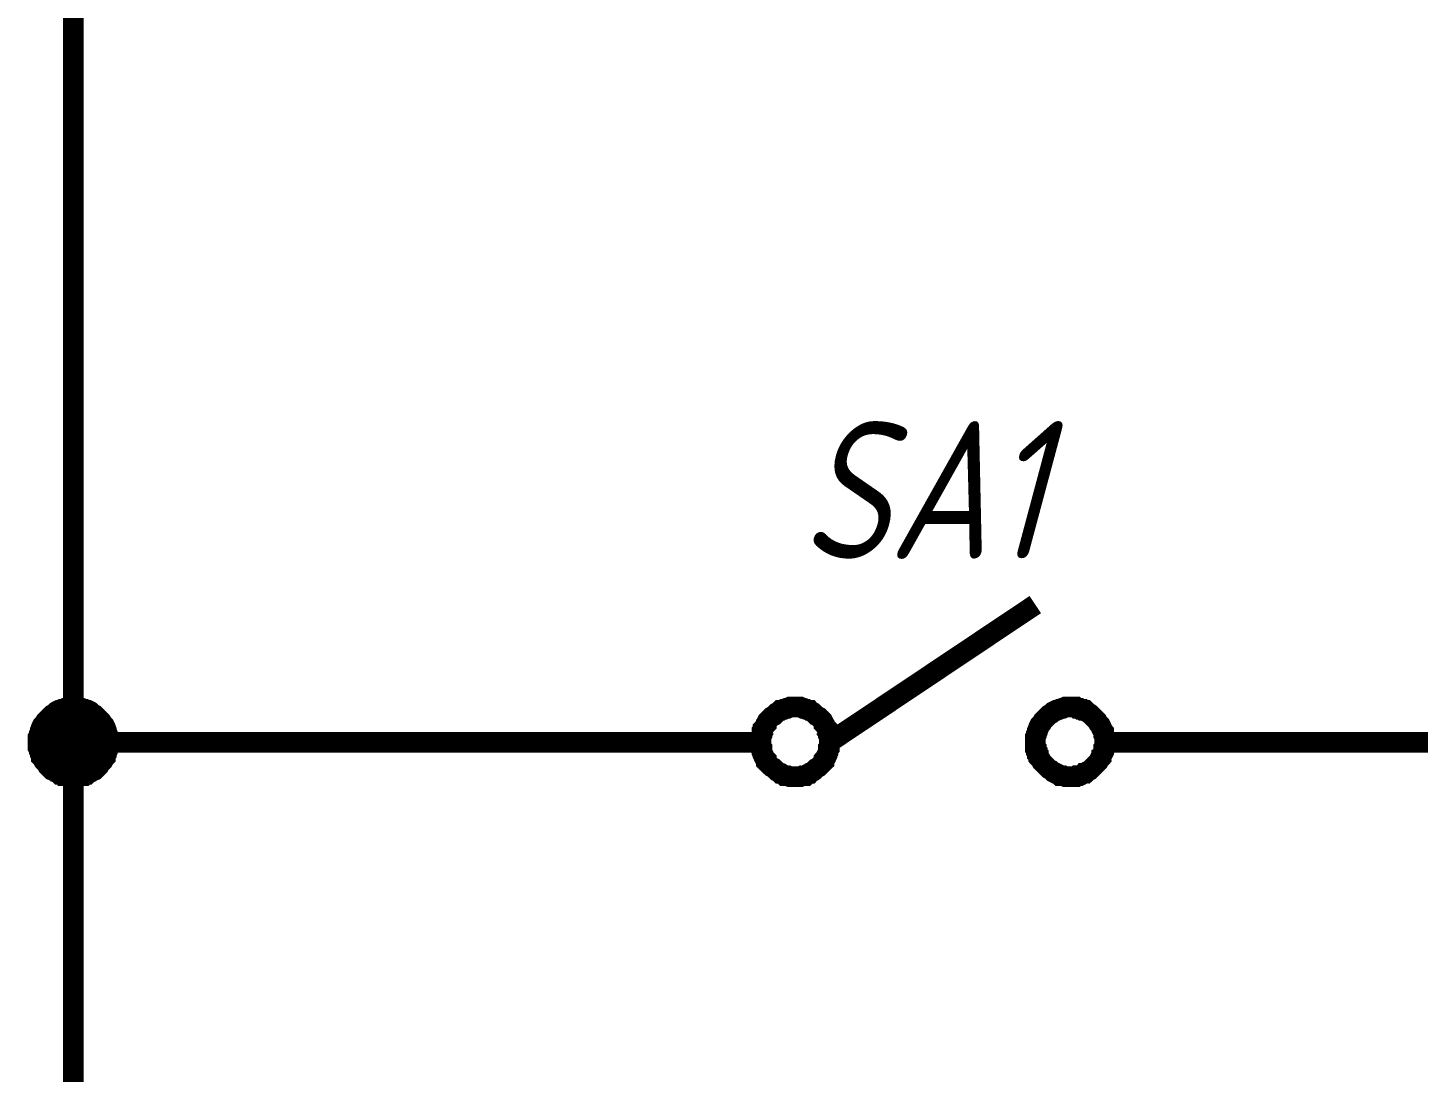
# Model space of a CAD drawing. Extents: x 196 to 1101, y 70 to 664.
# Drawn here: x 446.38 to 466.61, y 396.37 to 411.56 of the extents above; entities that cross this region are included whole.
import ezdxf

# ---------------------------------------------------------------- set-up
doc = ezdxf.new("R2010")
doc.units = 0
doc.header["$MEASUREMENT"] = 0
doc.layers.add('Sheet', color=255, linetype='CONTINUOUS')
doc.styles.add('GOST type A0', font='', dxfattribs={"oblique": 15, "height": 3.5})
doc.styles.get('GOST type A0').set_extended_font_data('GOST type A')

msp = doc.modelspace()

# ---------------------------------------------------------------- linework, layer by layer
at = {"layer": 'Sheet', "const_width": 0.3}
for points in [[(452.046, 476.18), (447.046, 476.18), (447.046, 461.175), (447.046, 453.672), (447.046, 443.669), (447.046, 433.681), (447.046, 423.677), (447.046, 413.673), (447.046, 401.169), (454.546, 401.169), (454.546, 401.169)], [(464.546, 401.169), (497.03, 401.169), (497.03, 411.173), (574.5, 411.173), (574.5, 406.171), (569.5, 406.171)], [(458.039, 401.169), (461.036, 403.173)], [(446.533, 401.169), (446.533, 401.2), (446.533, 401.216), (446.533, 401.247), (446.549, 401.278), (446.549, 401.293), (446.564, 401.324), (446.564, 401.34), (446.58, 401.371), (446.58, 401.386), (446.595, 401.418), (446.611, 401.433), (446.626, 401.449), (446.642, 401.48), (446.657, 401.495), (446.673, 401.511), (446.688, 401.526), (446.704, 401.542), (446.719, 401.557), (446.735, 401.573), (446.766, 401.588), (446.782, 401.604), (446.797, 401.619), (446.828, 401.635), (446.844, 401.635), (446.875, 401.651), (446.89, 401.651), (446.921, 401.666), (446.937, 401.666), (446.968, 401.682), (446.999, 401.682), (447.014, 401.682), (447.046, 401.682)], [(446.533, 401.169), (446.533, 401.2), (446.533, 401.216), (446.533, 401.247), (446.549, 401.278), (446.549, 401.293), (446.564, 401.324), (446.564, 401.34), (446.58, 401.371), (446.58, 401.386), (446.595, 401.418), (446.611, 401.433), (446.626, 401.449), (446.642, 401.48), (446.657, 401.495), (446.673, 401.511), (446.688, 401.526), (446.704, 401.542), (446.719, 401.557), (446.735, 401.573), (446.766, 401.588), (446.782, 401.604), (446.797, 401.619), (446.828, 401.635), (446.844, 401.635), (446.875, 401.651), (446.89, 401.651), (446.921, 401.666), (446.937, 401.666), (446.968, 401.682), (446.999, 401.682), (447.014, 401.682), (447.046, 401.682)], [(446.533, 401.169), (446.533, 401.2), (446.533, 401.216), (446.533, 401.247), (446.549, 401.278), (446.549, 401.293), (446.564, 401.324), (446.564, 401.34), (446.58, 401.371), (446.58, 401.386), (446.595, 401.418), (446.611, 401.433), (446.626, 401.449), (446.642, 401.48), (446.657, 401.495), (446.673, 401.511), (446.688, 401.526), (446.704, 401.542), (446.719, 401.557), (446.735, 401.573), (446.766, 401.588), (446.782, 401.604), (446.797, 401.619), (446.828, 401.635), (446.844, 401.635), (446.875, 401.651), (446.89, 401.651), (446.921, 401.666), (446.937, 401.666), (446.968, 401.682), (446.999, 401.682), (447.014, 401.682), (447.046, 401.682)], [(446.533, 401.169), (446.533, 401.2), (446.533, 401.216), (446.533, 401.247), (446.549, 401.278), (446.549, 401.293), (446.564, 401.324), (446.564, 401.34), (446.58, 401.371), (446.58, 401.386), (446.595, 401.418), (446.611, 401.433), (446.626, 401.449), (446.642, 401.48), (446.657, 401.495), (446.673, 401.511), (446.688, 401.526), (446.704, 401.542), (446.719, 401.557), (446.735, 401.573), (446.766, 401.588), (446.782, 401.604), (446.797, 401.619), (446.828, 401.635), (446.844, 401.635), (446.875, 401.651), (446.89, 401.651), (446.921, 401.666), (446.937, 401.666), (446.968, 401.682), (446.999, 401.682), (447.014, 401.682), (447.046, 401.682)], [(446.533, 401.169), (446.533, 401.2), (446.533, 401.216), (446.533, 401.247), (446.549, 401.278), (446.549, 401.293), (446.564, 401.324), (446.564, 401.34), (446.58, 401.371), (446.58, 401.386), (446.595, 401.418), (446.611, 401.433), (446.626, 401.449), (446.642, 401.48), (446.657, 401.495), (446.673, 401.511), (446.688, 401.526), (446.704, 401.542), (446.719, 401.557), (446.735, 401.573), (446.766, 401.588), (446.782, 401.604), (446.797, 401.619), (446.828, 401.635), (446.844, 401.635), (446.875, 401.651), (446.89, 401.651), (446.921, 401.666), (446.937, 401.666), (446.968, 401.682), (446.999, 401.682), (447.014, 401.682), (447.046, 401.682)], [(446.533, 401.169), (446.533, 401.2), (446.533, 401.216), (446.533, 401.247), (446.549, 401.278), (446.549, 401.293), (446.564, 401.324), (446.564, 401.34), (446.58, 401.371), (446.58, 401.386), (446.595, 401.418), (446.611, 401.433), (446.626, 401.449), (446.642, 401.48), (446.657, 401.495), (446.673, 401.511), (446.688, 401.526), (446.704, 401.542), (446.719, 401.557), (446.735, 401.573), (446.766, 401.588), (446.782, 401.604), (446.797, 401.619), (446.828, 401.635), (446.844, 401.635), (446.875, 401.651), (446.89, 401.651), (446.921, 401.666), (446.937, 401.666), (446.968, 401.682), (446.999, 401.682), (447.014, 401.682), (447.046, 401.682)], [(446.533, 401.169), (446.533, 401.2), (446.533, 401.216), (446.533, 401.247), (446.549, 401.278), (446.549, 401.293), (446.564, 401.324), (446.564, 401.34), (446.58, 401.371), (446.58, 401.386), (446.595, 401.418), (446.611, 401.433), (446.626, 401.449), (446.642, 401.48), (446.657, 401.495), (446.673, 401.511), (446.688, 401.526), (446.704, 401.542), (446.719, 401.557), (446.735, 401.573), (446.766, 401.588), (446.782, 401.604), (446.797, 401.619), (446.828, 401.635), (446.844, 401.635), (446.875, 401.651), (446.89, 401.651), (446.921, 401.666), (446.937, 401.666), (446.968, 401.682), (446.999, 401.682), (447.014, 401.682), (447.046, 401.682)], [(446.533, 401.169), (446.533, 401.2), (446.533, 401.216), (446.533, 401.247), (446.549, 401.278), (446.549, 401.293), (446.564, 401.324), (446.564, 401.34), (446.58, 401.371), (446.58, 401.386), (446.595, 401.418), (446.611, 401.433), (446.626, 401.449), (446.642, 401.48), (446.657, 401.495), (446.673, 401.511), (446.688, 401.526), (446.704, 401.542), (446.719, 401.557), (446.735, 401.573), (446.766, 401.588), (446.782, 401.604), (446.797, 401.619), (446.828, 401.635), (446.844, 401.635), (446.875, 401.651), (446.89, 401.651), (446.921, 401.666), (446.937, 401.666), (446.968, 401.682), (446.999, 401.682), (447.014, 401.682), (447.046, 401.682)], [(447.046, 401.682), (447.046, 401.682)], [(447.046, 401.682), (447.077, 401.682), (447.092, 401.682), (447.123, 401.682), (447.154, 401.666), (447.17, 401.666), (447.201, 401.651), (447.216, 401.651), (447.247, 401.635), (447.263, 401.635), (447.294, 401.619), (447.31, 401.604), (447.325, 401.588), (447.356, 401.573), (447.372, 401.557), (447.387, 401.542), (447.403, 401.526), (447.418, 401.511), (447.434, 401.495), (447.449, 401.48), (447.465, 401.449), (447.48, 401.433), (447.496, 401.418), (447.511, 401.386), (447.511, 401.371), (447.527, 401.34), (447.527, 401.324), (447.542, 401.293), (447.542, 401.278), (447.558, 401.247), (447.558, 401.216), (447.558, 401.2), (447.558, 401.169)], [(447.046, 401.682), (447.046, 401.682)], [(447.046, 401.682), (447.077, 401.682), (447.092, 401.682), (447.123, 401.682), (447.154, 401.666), (447.17, 401.666), (447.201, 401.651), (447.216, 401.651), (447.247, 401.635), (447.263, 401.635), (447.294, 401.619), (447.31, 401.604), (447.325, 401.588), (447.356, 401.573), (447.372, 401.557), (447.387, 401.542), (447.403, 401.526), (447.418, 401.511), (447.434, 401.495), (447.449, 401.48), (447.465, 401.449), (447.48, 401.433), (447.496, 401.418), (447.511, 401.386), (447.511, 401.371), (447.527, 401.34), (447.527, 401.324), (447.542, 401.293), (447.542, 401.278), (447.558, 401.247), (447.558, 401.216), (447.558, 401.2), (447.558, 401.169)], [(447.046, 401.682), (447.046, 401.682)], [(447.046, 401.682), (447.077, 401.682), (447.092, 401.682), (447.123, 401.682), (447.154, 401.666), (447.17, 401.666), (447.201, 401.651), (447.216, 401.651), (447.247, 401.635), (447.263, 401.635), (447.294, 401.619), (447.31, 401.604), (447.325, 401.588), (447.356, 401.573), (447.372, 401.557), (447.387, 401.542), (447.403, 401.526), (447.418, 401.511), (447.434, 401.495), (447.449, 401.48), (447.465, 401.449), (447.48, 401.433), (447.496, 401.418), (447.511, 401.386), (447.511, 401.371), (447.527, 401.34), (447.527, 401.324), (447.542, 401.293), (447.542, 401.278), (447.558, 401.247), (447.558, 401.216), (447.558, 401.2), (447.558, 401.169)], [(447.046, 401.682), (447.046, 401.682)], [(447.046, 401.682), (447.077, 401.682), (447.092, 401.682), (447.123, 401.682), (447.154, 401.666), (447.17, 401.666), (447.201, 401.651), (447.216, 401.651), (447.247, 401.635), (447.263, 401.635), (447.294, 401.619), (447.31, 401.604), (447.325, 401.588), (447.356, 401.573), (447.372, 401.557), (447.387, 401.542), (447.403, 401.526), (447.418, 401.511), (447.434, 401.495), (447.449, 401.48), (447.465, 401.449), (447.48, 401.433), (447.496, 401.418), (447.511, 401.386), (447.511, 401.371), (447.527, 401.34), (447.527, 401.324), (447.542, 401.293), (447.542, 401.278), (447.558, 401.247), (447.558, 401.216), (447.558, 401.2), (447.558, 401.169)], [(447.046, 401.682), (447.046, 401.682)], [(447.046, 401.682), (447.077, 401.682), (447.092, 401.682), (447.123, 401.682), (447.154, 401.666), (447.17, 401.666), (447.201, 401.651), (447.216, 401.651), (447.247, 401.635), (447.263, 401.635), (447.294, 401.619), (447.31, 401.604), (447.325, 401.588), (447.356, 401.573), (447.372, 401.557), (447.387, 401.542), (447.403, 401.526), (447.418, 401.511), (447.434, 401.495), (447.449, 401.48), (447.465, 401.449), (447.48, 401.433), (447.496, 401.418), (447.511, 401.386), (447.511, 401.371), (447.527, 401.34), (447.527, 401.324), (447.542, 401.293), (447.542, 401.278), (447.558, 401.247), (447.558, 401.216), (447.558, 401.2), (447.558, 401.169)], [(447.046, 401.682), (447.046, 401.682)], [(447.046, 401.682), (447.077, 401.682), (447.092, 401.682), (447.123, 401.682), (447.154, 401.666), (447.17, 401.666), (447.201, 401.651), (447.216, 401.651), (447.247, 401.635), (447.263, 401.635), (447.294, 401.619), (447.31, 401.604), (447.325, 401.588), (447.356, 401.573), (447.372, 401.557), (447.387, 401.542), (447.403, 401.526), (447.418, 401.511), (447.434, 401.495), (447.449, 401.48), (447.465, 401.449), (447.48, 401.433), (447.496, 401.418), (447.511, 401.386), (447.511, 401.371), (447.527, 401.34), (447.527, 401.324), (447.542, 401.293), (447.542, 401.278), (447.558, 401.247), (447.558, 401.216), (447.558, 401.2), (447.558, 401.169)], [(447.046, 401.682), (447.046, 401.682)], [(447.046, 401.682), (447.077, 401.682), (447.092, 401.682), (447.123, 401.682), (447.154, 401.666), (447.17, 401.666), (447.201, 401.651), (447.216, 401.651), (447.247, 401.635), (447.263, 401.635), (447.294, 401.619), (447.31, 401.604), (447.325, 401.588), (447.356, 401.573), (447.372, 401.557), (447.387, 401.542), (447.403, 401.526), (447.418, 401.511), (447.434, 401.495), (447.449, 401.48), (447.465, 401.449), (447.48, 401.433), (447.496, 401.418), (447.511, 401.386), (447.511, 401.371), (447.527, 401.34), (447.527, 401.324), (447.542, 401.293), (447.542, 401.278), (447.558, 401.247), (447.558, 401.216), (447.558, 401.2), (447.558, 401.169)], [(447.046, 401.682), (447.046, 401.682)], [(447.046, 401.682), (447.077, 401.682), (447.092, 401.682), (447.123, 401.682), (447.154, 401.666), (447.17, 401.666), (447.201, 401.651), (447.216, 401.651), (447.247, 401.635), (447.263, 401.635), (447.294, 401.619), (447.31, 401.604), (447.325, 401.588), (447.356, 401.573), (447.372, 401.557), (447.387, 401.542), (447.403, 401.526), (447.418, 401.511), (447.434, 401.495), (447.449, 401.48), (447.465, 401.449), (447.48, 401.433), (447.496, 401.418), (447.511, 401.386), (447.511, 401.371), (447.527, 401.34), (447.527, 401.324), (447.542, 401.293), (447.542, 401.278), (447.558, 401.247), (447.558, 401.216), (447.558, 401.2), (447.558, 401.169)], [(457.046, 401.169), (457.046, 401.2), (457.046, 401.216), (457.046, 401.247), (457.061, 401.278), (457.061, 401.293), (457.061, 401.324), (457.077, 401.34), (457.077, 401.371), (457.092, 401.386), (457.108, 401.418), (457.123, 401.433), (457.123, 401.449), (457.139, 401.48), (457.154, 401.495), (457.17, 401.511), (457.185, 401.526), (457.201, 401.542), (457.232, 401.557), (457.247, 401.573), (457.263, 401.588), (457.279, 401.604), (457.31, 401.619), (457.325, 401.635), (457.341, 401.635), (457.372, 401.651), (457.387, 401.651), (457.418, 401.666), (457.434, 401.666), (457.465, 401.682), (457.496, 401.682), (457.511, 401.682), (457.543, 401.682)], [(457.543, 401.682), (457.511, 401.682), (457.496, 401.682), (457.465, 401.682), (457.434, 401.666), (457.418, 401.666), (457.387, 401.651), (457.372, 401.651), (457.341, 401.635), (457.325, 401.635), (457.31, 401.619), (457.279, 401.604), (457.263, 401.588), (457.247, 401.573), (457.232, 401.557), (457.201, 401.542), (457.185, 401.526), (457.17, 401.511), (457.154, 401.495), (457.139, 401.48), (457.123, 401.449), (457.123, 401.433), (457.108, 401.418), (457.092, 401.386), (457.077, 401.371), (457.077, 401.34), (457.061, 401.324), (457.061, 401.293), (457.061, 401.278), (457.046, 401.247), (457.046, 401.216), (457.046, 401.2), (457.046, 401.169)], [(457.543, 401.682), (457.574, 401.682), (457.589, 401.682), (457.62, 401.682), (457.651, 401.666), (457.667, 401.666), (457.698, 401.651), (457.713, 401.651), (457.744, 401.635), (457.76, 401.635), (457.775, 401.619), (457.806, 401.604), (457.822, 401.588), (457.838, 401.573), (457.853, 401.557), (457.884, 401.542), (457.9, 401.526), (457.915, 401.511), (457.931, 401.495), (457.946, 401.48), (457.962, 401.449), (457.962, 401.433), (457.977, 401.418), (457.993, 401.386), (458.008, 401.371), (458.008, 401.34), (458.024, 401.324), (458.024, 401.293), (458.024, 401.278), (458.039, 401.247), (458.039, 401.216), (458.039, 401.2), (458.039, 401.169)], [(458.039, 401.169), (458.039, 401.2), (458.039, 401.216), (458.039, 401.247), (458.024, 401.278), (458.024, 401.293), (458.024, 401.324), (458.008, 401.34), (458.008, 401.371), (457.993, 401.386), (457.977, 401.418), (457.962, 401.433), (457.962, 401.449), (457.946, 401.48), (457.931, 401.495), (457.915, 401.511), (457.9, 401.526), (457.884, 401.542), (457.853, 401.557), (457.838, 401.573), (457.822, 401.588), (457.806, 401.604), (457.775, 401.619), (457.76, 401.635), (457.744, 401.635), (457.713, 401.651), (457.698, 401.651), (457.667, 401.666), (457.651, 401.666), (457.62, 401.682), (457.589, 401.682), (457.574, 401.682), (457.543, 401.682)], [(461.036, 401.169), (461.036, 401.2), (461.036, 401.216), (461.036, 401.247), (461.052, 401.278), (461.052, 401.293), (461.067, 401.324), (461.067, 401.34), (461.083, 401.371), (461.083, 401.386), (461.098, 401.418), (461.114, 401.433), (461.129, 401.449), (461.145, 401.48), (461.161, 401.495), (461.176, 401.511), (461.192, 401.526), (461.207, 401.542), (461.223, 401.557), (461.238, 401.573), (461.269, 401.588), (461.285, 401.604), (461.3, 401.619), (461.331, 401.635), (461.347, 401.635), (461.378, 401.651), (461.393, 401.651), (461.425, 401.666), (461.44, 401.666), (461.471, 401.682), (461.502, 401.682), (461.518, 401.682), (461.549, 401.682)], [(461.549, 401.682), (461.518, 401.682), (461.502, 401.682), (461.471, 401.682), (461.44, 401.666), (461.425, 401.666), (461.393, 401.651), (461.378, 401.651), (461.347, 401.635), (461.331, 401.635), (461.3, 401.619), (461.285, 401.604), (461.269, 401.588), (461.238, 401.573), (461.223, 401.557), (461.207, 401.542), (461.192, 401.526), (461.176, 401.511), (461.161, 401.495), (461.145, 401.48), (461.129, 401.449), (461.114, 401.433), (461.098, 401.418), (461.083, 401.386), (461.083, 401.371), (461.067, 401.34), (461.067, 401.324), (461.052, 401.293), (461.052, 401.278), (461.036, 401.247), (461.036, 401.216), (461.036, 401.2), (461.036, 401.169)], [(461.549, 401.682), (461.58, 401.682), (461.595, 401.682), (461.626, 401.682), (461.642, 401.666), (461.673, 401.666), (461.689, 401.651), (461.72, 401.651), (461.735, 401.635), (461.766, 401.635), (461.782, 401.619), (461.797, 401.604), (461.828, 401.588), (461.844, 401.573), (461.859, 401.557), (461.875, 401.542), (461.89, 401.526), (461.906, 401.511), (461.921, 401.495), (461.937, 401.48), (461.952, 401.449), (461.968, 401.433), (461.984, 401.418), (461.999, 401.386), (461.999, 401.371), (462.015, 401.34), (462.03, 401.324), (462.03, 401.293), (462.03, 401.278), (462.046, 401.247), (462.046, 401.216), (462.046, 401.2), (462.046, 401.169)], [(462.046, 401.169), (462.046, 401.2), (462.046, 401.216), (462.046, 401.247), (462.03, 401.278), (462.03, 401.293), (462.03, 401.324), (462.015, 401.34), (461.999, 401.371), (461.999, 401.386), (461.984, 401.418), (461.968, 401.433), (461.952, 401.449), (461.937, 401.48), (461.921, 401.495), (461.906, 401.511), (461.89, 401.526), (461.875, 401.542), (461.859, 401.557), (461.844, 401.573), (461.828, 401.588), (461.797, 401.604), (461.782, 401.619), (461.766, 401.635), (461.735, 401.635), (461.72, 401.651), (461.689, 401.651), (461.673, 401.666), (461.642, 401.666), (461.626, 401.682), (461.595, 401.682), (461.58, 401.682), (461.549, 401.682)], [(447.046, 400.672), (447.014, 400.672), (446.999, 400.672), (446.968, 400.672), (446.937, 400.687), (446.921, 400.687), (446.89, 400.687), (446.875, 400.703), (446.844, 400.703), (446.828, 400.719), (446.797, 400.734), (446.782, 400.75), (446.766, 400.75), (446.735, 400.765), (446.719, 400.781), (446.704, 400.796), (446.688, 400.812), (446.673, 400.827), (446.657, 400.858), (446.642, 400.874), (446.626, 400.889), (446.611, 400.905), (446.595, 400.936), (446.58, 400.952), (446.58, 400.967), (446.564, 400.998), (446.564, 401.014), (446.549, 401.045), (446.549, 401.06), (446.533, 401.091), (446.533, 401.122), (446.533, 401.138), (446.533, 401.169)], [(446.533, 401.169), (446.533, 401.169)], [(447.046, 400.672), (447.014, 400.672), (446.999, 400.672), (446.968, 400.672), (446.937, 400.687), (446.921, 400.687), (446.89, 400.687), (446.875, 400.703), (446.844, 400.703), (446.828, 400.719), (446.797, 400.734), (446.782, 400.75), (446.766, 400.75), (446.735, 400.765), (446.719, 400.781), (446.704, 400.796), (446.688, 400.812), (446.673, 400.827), (446.657, 400.858), (446.642, 400.874), (446.626, 400.889), (446.611, 400.905), (446.595, 400.936), (446.58, 400.952), (446.58, 400.967), (446.564, 400.998), (446.564, 401.014), (446.549, 401.045), (446.549, 401.06), (446.533, 401.091), (446.533, 401.122), (446.533, 401.138), (446.533, 401.169)], [(446.533, 401.169), (446.533, 401.169)], [(447.046, 400.672), (447.014, 400.672), (446.999, 400.672), (446.968, 400.672), (446.937, 400.687), (446.921, 400.687), (446.89, 400.687), (446.875, 400.703), (446.844, 400.703), (446.828, 400.719), (446.797, 400.734), (446.782, 400.75), (446.766, 400.75), (446.735, 400.765), (446.719, 400.781), (446.704, 400.796), (446.688, 400.812), (446.673, 400.827), (446.657, 400.858), (446.642, 400.874), (446.626, 400.889), (446.611, 400.905), (446.595, 400.936), (446.58, 400.952), (446.58, 400.967), (446.564, 400.998), (446.564, 401.014), (446.549, 401.045), (446.549, 401.06), (446.533, 401.091), (446.533, 401.122), (446.533, 401.138), (446.533, 401.169)], [(446.533, 401.169), (446.533, 401.169)], [(447.046, 400.672), (447.014, 400.672), (446.999, 400.672), (446.968, 400.672), (446.937, 400.687), (446.921, 400.687), (446.89, 400.687), (446.875, 400.703), (446.844, 400.703), (446.828, 400.719), (446.797, 400.734), (446.782, 400.75), (446.766, 400.75), (446.735, 400.765), (446.719, 400.781), (446.704, 400.796), (446.688, 400.812), (446.673, 400.827), (446.657, 400.858), (446.642, 400.874), (446.626, 400.889), (446.611, 400.905), (446.595, 400.936), (446.58, 400.952), (446.58, 400.967), (446.564, 400.998), (446.564, 401.014), (446.549, 401.045), (446.549, 401.06), (446.533, 401.091), (446.533, 401.122), (446.533, 401.138), (446.533, 401.169)], [(446.533, 401.169), (446.533, 401.169)], [(447.046, 400.672), (447.014, 400.672), (446.999, 400.672), (446.968, 400.672), (446.937, 400.687), (446.921, 400.687), (446.89, 400.687), (446.875, 400.703), (446.844, 400.703), (446.828, 400.719), (446.797, 400.734), (446.782, 400.75), (446.766, 400.75), (446.735, 400.765), (446.719, 400.781), (446.704, 400.796), (446.688, 400.812), (446.673, 400.827), (446.657, 400.858), (446.642, 400.874), (446.626, 400.889), (446.611, 400.905), (446.595, 400.936), (446.58, 400.952), (446.58, 400.967), (446.564, 400.998), (446.564, 401.014), (446.549, 401.045), (446.549, 401.06), (446.533, 401.091), (446.533, 401.122), (446.533, 401.138), (446.533, 401.169)], [(446.533, 401.169), (446.533, 401.169)], [(447.046, 400.672), (447.014, 400.672), (446.999, 400.672), (446.968, 400.672), (446.937, 400.687), (446.921, 400.687), (446.89, 400.687), (446.875, 400.703), (446.844, 400.703), (446.828, 400.719), (446.797, 400.734), (446.782, 400.75), (446.766, 400.75), (446.735, 400.765), (446.719, 400.781), (446.704, 400.796), (446.688, 400.812), (446.673, 400.827), (446.657, 400.858), (446.642, 400.874), (446.626, 400.889), (446.611, 400.905), (446.595, 400.936), (446.58, 400.952), (446.58, 400.967), (446.564, 400.998), (446.564, 401.014), (446.549, 401.045), (446.549, 401.06), (446.533, 401.091), (446.533, 401.122), (446.533, 401.138), (446.533, 401.169)], [(446.533, 401.169), (446.533, 401.169)], [(447.046, 400.672), (447.014, 400.672), (446.999, 400.672), (446.968, 400.672), (446.937, 400.687), (446.921, 400.687), (446.89, 400.687), (446.875, 400.703), (446.844, 400.703), (446.828, 400.719), (446.797, 400.734), (446.782, 400.75), (446.766, 400.75), (446.735, 400.765), (446.719, 400.781), (446.704, 400.796), (446.688, 400.812), (446.673, 400.827), (446.657, 400.858), (446.642, 400.874), (446.626, 400.889), (446.611, 400.905), (446.595, 400.936), (446.58, 400.952), (446.58, 400.967), (446.564, 400.998), (446.564, 401.014), (446.549, 401.045), (446.549, 401.06), (446.533, 401.091), (446.533, 401.122), (446.533, 401.138), (446.533, 401.169)], [(446.533, 401.169), (446.533, 401.169)], [(447.046, 400.672), (447.014, 400.672), (446.999, 400.672), (446.968, 400.672), (446.937, 400.687), (446.921, 400.687), (446.89, 400.687), (446.875, 400.703), (446.844, 400.703), (446.828, 400.719), (446.797, 400.734), (446.782, 400.75), (446.766, 400.75), (446.735, 400.765), (446.719, 400.781), (446.704, 400.796), (446.688, 400.812), (446.673, 400.827), (446.657, 400.858), (446.642, 400.874), (446.626, 400.889), (446.611, 400.905), (446.595, 400.936), (446.58, 400.952), (446.58, 400.967), (446.564, 400.998), (446.564, 401.014), (446.549, 401.045), (446.549, 401.06), (446.533, 401.091), (446.533, 401.122), (446.533, 401.138), (446.533, 401.169)], [(446.533, 401.169), (446.533, 401.169)], [(447.046, 401.169), (447.046, 386.179), (457.046, 386.179)], [(447.558, 401.169), (447.558, 401.138), (447.558, 401.122), (447.558, 401.091), (447.542, 401.06), (447.542, 401.045), (447.527, 401.014), (447.527, 400.998), (447.511, 400.967), (447.511, 400.952), (447.496, 400.936), (447.48, 400.905), (447.465, 400.889), (447.449, 400.874), (447.434, 400.858), (447.418, 400.827), (447.403, 400.812), (447.387, 400.796), (447.372, 400.781), (447.356, 400.765), (447.325, 400.75), (447.31, 400.75), (447.294, 400.734), (447.263, 400.719), (447.247, 400.703), (447.216, 400.703), (447.201, 400.687), (447.17, 400.687), (447.154, 400.687), (447.123, 400.672), (447.092, 400.672), (447.077, 400.672), (447.046, 400.672)], [(447.558, 401.169), (447.558, 401.138), (447.558, 401.122), (447.558, 401.091), (447.542, 401.06), (447.542, 401.045), (447.527, 401.014), (447.527, 400.998), (447.511, 400.967), (447.511, 400.952), (447.496, 400.936), (447.48, 400.905), (447.465, 400.889), (447.449, 400.874), (447.434, 400.858), (447.418, 400.827), (447.403, 400.812), (447.387, 400.796), (447.372, 400.781), (447.356, 400.765), (447.325, 400.75), (447.31, 400.75), (447.294, 400.734), (447.263, 400.719), (447.247, 400.703), (447.216, 400.703), (447.201, 400.687), (447.17, 400.687), (447.154, 400.687), (447.123, 400.672), (447.092, 400.672), (447.077, 400.672), (447.046, 400.672)], [(447.558, 401.169), (447.558, 401.138), (447.558, 401.122), (447.558, 401.091), (447.542, 401.06), (447.542, 401.045), (447.527, 401.014), (447.527, 400.998), (447.511, 400.967), (447.511, 400.952), (447.496, 400.936), (447.48, 400.905), (447.465, 400.889), (447.449, 400.874), (447.434, 400.858), (447.418, 400.827), (447.403, 400.812), (447.387, 400.796), (447.372, 400.781), (447.356, 400.765), (447.325, 400.75), (447.31, 400.75), (447.294, 400.734), (447.263, 400.719), (447.247, 400.703), (447.216, 400.703), (447.201, 400.687), (447.17, 400.687), (447.154, 400.687), (447.123, 400.672), (447.092, 400.672), (447.077, 400.672), (447.046, 400.672)], [(447.558, 401.169), (447.558, 401.138), (447.558, 401.122), (447.558, 401.091), (447.542, 401.06), (447.542, 401.045), (447.527, 401.014), (447.527, 400.998), (447.511, 400.967), (447.511, 400.952), (447.496, 400.936), (447.48, 400.905), (447.465, 400.889), (447.449, 400.874), (447.434, 400.858), (447.418, 400.827), (447.403, 400.812), (447.387, 400.796), (447.372, 400.781), (447.356, 400.765), (447.325, 400.75), (447.31, 400.75), (447.294, 400.734), (447.263, 400.719), (447.247, 400.703), (447.216, 400.703), (447.201, 400.687), (447.17, 400.687), (447.154, 400.687), (447.123, 400.672), (447.092, 400.672), (447.077, 400.672), (447.046, 400.672)], [(447.558, 401.169), (447.558, 401.138), (447.558, 401.122), (447.558, 401.091), (447.542, 401.06), (447.542, 401.045), (447.527, 401.014), (447.527, 400.998), (447.511, 400.967), (447.511, 400.952), (447.496, 400.936), (447.48, 400.905), (447.465, 400.889), (447.449, 400.874), (447.434, 400.858), (447.418, 400.827), (447.403, 400.812), (447.387, 400.796), (447.372, 400.781), (447.356, 400.765), (447.325, 400.75), (447.31, 400.75), (447.294, 400.734), (447.263, 400.719), (447.247, 400.703), (447.216, 400.703), (447.201, 400.687), (447.17, 400.687), (447.154, 400.687), (447.123, 400.672), (447.092, 400.672), (447.077, 400.672), (447.046, 400.672)], [(447.558, 401.169), (447.558, 401.138), (447.558, 401.122), (447.558, 401.091), (447.542, 401.06), (447.542, 401.045), (447.527, 401.014), (447.527, 400.998), (447.511, 400.967), (447.511, 400.952), (447.496, 400.936), (447.48, 400.905), (447.465, 400.889), (447.449, 400.874), (447.434, 400.858), (447.418, 400.827), (447.403, 400.812), (447.387, 400.796), (447.372, 400.781), (447.356, 400.765), (447.325, 400.75), (447.31, 400.75), (447.294, 400.734), (447.263, 400.719), (447.247, 400.703), (447.216, 400.703), (447.201, 400.687), (447.17, 400.687), (447.154, 400.687), (447.123, 400.672), (447.092, 400.672), (447.077, 400.672), (447.046, 400.672)], [(447.558, 401.169), (447.558, 401.138), (447.558, 401.122), (447.558, 401.091), (447.542, 401.06), (447.542, 401.045), (447.527, 401.014), (447.527, 400.998), (447.511, 400.967), (447.511, 400.952), (447.496, 400.936), (447.48, 400.905), (447.465, 400.889), (447.449, 400.874), (447.434, 400.858), (447.418, 400.827), (447.403, 400.812), (447.387, 400.796), (447.372, 400.781), (447.356, 400.765), (447.325, 400.75), (447.31, 400.75), (447.294, 400.734), (447.263, 400.719), (447.247, 400.703), (447.216, 400.703), (447.201, 400.687), (447.17, 400.687), (447.154, 400.687), (447.123, 400.672), (447.092, 400.672), (447.077, 400.672), (447.046, 400.672)], [(447.558, 401.169), (447.558, 401.138), (447.558, 401.122), (447.558, 401.091), (447.542, 401.06), (447.542, 401.045), (447.527, 401.014), (447.527, 400.998), (447.511, 400.967), (447.511, 400.952), (447.496, 400.936), (447.48, 400.905), (447.465, 400.889), (447.449, 400.874), (447.434, 400.858), (447.418, 400.827), (447.403, 400.812), (447.387, 400.796), (447.372, 400.781), (447.356, 400.765), (447.325, 400.75), (447.31, 400.75), (447.294, 400.734), (447.263, 400.719), (447.247, 400.703), (447.216, 400.703), (447.201, 400.687), (447.17, 400.687), (447.154, 400.687), (447.123, 400.672), (447.092, 400.672), (447.077, 400.672), (447.046, 400.672)], [(447.558, 401.169), (447.558, 401.169), (447.558, 401.169), (447.558, 401.169), (447.558, 401.169), (447.558, 401.169), (447.558, 401.169), (447.558, 401.169), (447.558, 401.169), (447.558, 401.169), (447.558, 401.169), (447.558, 401.169), (447.558, 401.169), (447.558, 401.169), (447.558, 401.169), (447.558, 401.169), (447.558, 401.169), (447.558, 401.169), (447.558, 401.169), (447.558, 401.169), (447.558, 401.169), (447.558, 401.169), (447.558, 401.169), (447.558, 401.169), (447.558, 401.169), (447.558, 401.169), (447.558, 401.169), (447.558, 401.169), (447.558, 401.169), (447.558, 401.169), (447.558, 401.169), (447.558, 401.169), (447.558, 401.169)], [(447.558, 401.169), (447.558, 401.169)], [(447.558, 401.169), (447.558, 401.169), (447.558, 401.169), (447.558, 401.169), (447.558, 401.169), (447.558, 401.169), (447.558, 401.169), (447.558, 401.169), (447.558, 401.169), (447.558, 401.169), (447.558, 401.169), (447.558, 401.169), (447.558, 401.169), (447.558, 401.169), (447.558, 401.169), (447.558, 401.169), (447.558, 401.169), (447.558, 401.169), (447.558, 401.169), (447.558, 401.169), (447.558, 401.169), (447.558, 401.169), (447.558, 401.169), (447.558, 401.169), (447.558, 401.169), (447.558, 401.169), (447.558, 401.169), (447.558, 401.169), (447.558, 401.169), (447.558, 401.169), (447.558, 401.169), (447.558, 401.169), (447.558, 401.169)], [(447.558, 401.169), (447.558, 401.169)], [(447.558, 401.169), (447.558, 401.169), (447.558, 401.169), (447.558, 401.169), (447.558, 401.169), (447.558, 401.169), (447.558, 401.169), (447.558, 401.169), (447.558, 401.169), (447.558, 401.169), (447.558, 401.169), (447.558, 401.169), (447.558, 401.169), (447.558, 401.169), (447.558, 401.169), (447.558, 401.169), (447.558, 401.169), (447.558, 401.169), (447.558, 401.169), (447.558, 401.169), (447.558, 401.169), (447.558, 401.169), (447.558, 401.169), (447.558, 401.169), (447.558, 401.169), (447.558, 401.169), (447.558, 401.169), (447.558, 401.169), (447.558, 401.169), (447.558, 401.169), (447.558, 401.169), (447.558, 401.169), (447.558, 401.169)], [(447.558, 401.169), (447.558, 401.169)], [(447.558, 401.169), (447.558, 401.169), (447.558, 401.169), (447.558, 401.169), (447.558, 401.169), (447.558, 401.169), (447.558, 401.169), (447.558, 401.169), (447.558, 401.169), (447.558, 401.169), (447.558, 401.169), (447.558, 401.169), (447.558, 401.169), (447.558, 401.169), (447.558, 401.169), (447.558, 401.169), (447.558, 401.169), (447.558, 401.169), (447.558, 401.169), (447.558, 401.169), (447.558, 401.169), (447.558, 401.169), (447.558, 401.169), (447.558, 401.169), (447.558, 401.169), (447.558, 401.169), (447.558, 401.169), (447.558, 401.169), (447.558, 401.169), (447.558, 401.169), (447.558, 401.169), (447.558, 401.169), (447.558, 401.169)], [(447.558, 401.169), (447.558, 401.169)], [(447.558, 401.169), (447.558, 401.169), (447.558, 401.169), (447.558, 401.169), (447.558, 401.169), (447.558, 401.169), (447.558, 401.169), (447.558, 401.169), (447.558, 401.169), (447.558, 401.169), (447.558, 401.169), (447.558, 401.169), (447.558, 401.169), (447.558, 401.169), (447.558, 401.169), (447.558, 401.169), (447.558, 401.169), (447.558, 401.169), (447.558, 401.169), (447.558, 401.169), (447.558, 401.169), (447.558, 401.169), (447.558, 401.169), (447.558, 401.169), (447.558, 401.169), (447.558, 401.169), (447.558, 401.169), (447.558, 401.169), (447.558, 401.169), (447.558, 401.169), (447.558, 401.169), (447.558, 401.169), (447.558, 401.169)], [(447.558, 401.169), (447.558, 401.169)], [(447.558, 401.169), (447.558, 401.169), (447.558, 401.169), (447.558, 401.169), (447.558, 401.169), (447.558, 401.169), (447.558, 401.169), (447.558, 401.169), (447.558, 401.169), (447.558, 401.169), (447.558, 401.169), (447.558, 401.169), (447.558, 401.169), (447.558, 401.169), (447.558, 401.169), (447.558, 401.169), (447.558, 401.169), (447.558, 401.169), (447.558, 401.169), (447.558, 401.169), (447.558, 401.169), (447.558, 401.169), (447.558, 401.169), (447.558, 401.169), (447.558, 401.169), (447.558, 401.169), (447.558, 401.169), (447.558, 401.169), (447.558, 401.169), (447.558, 401.169), (447.558, 401.169), (447.558, 401.169), (447.558, 401.169)], [(447.558, 401.169), (447.558, 401.169)], [(447.558, 401.169), (447.558, 401.169), (447.558, 401.169), (447.558, 401.169), (447.558, 401.169), (447.558, 401.169), (447.558, 401.169), (447.558, 401.169), (447.558, 401.169), (447.558, 401.169), (447.558, 401.169), (447.558, 401.169), (447.558, 401.169), (447.558, 401.169), (447.558, 401.169), (447.558, 401.169), (447.558, 401.169), (447.558, 401.169), (447.558, 401.169), (447.558, 401.169), (447.558, 401.169), (447.558, 401.169), (447.558, 401.169), (447.558, 401.169), (447.558, 401.169), (447.558, 401.169), (447.558, 401.169), (447.558, 401.169), (447.558, 401.169), (447.558, 401.169), (447.558, 401.169), (447.558, 401.169), (447.558, 401.169)], [(447.558, 401.169), (447.558, 401.169)], [(447.558, 401.169), (447.558, 401.169), (447.558, 401.169), (447.558, 401.169), (447.558, 401.169), (447.558, 401.169), (447.558, 401.169), (447.558, 401.169), (447.558, 401.169), (447.558, 401.169), (447.558, 401.169), (447.558, 401.169), (447.558, 401.169), (447.558, 401.169), (447.558, 401.169), (447.558, 401.169), (447.558, 401.169), (447.558, 401.169), (447.558, 401.169), (447.558, 401.169), (447.558, 401.169), (447.558, 401.169), (447.558, 401.169), (447.558, 401.169), (447.558, 401.169), (447.558, 401.169), (447.558, 401.169), (447.558, 401.169), (447.558, 401.169), (447.558, 401.169), (447.558, 401.169), (447.558, 401.169), (447.558, 401.169)], [(447.558, 401.169), (447.558, 401.169)], [(457.046, 401.169), (454.546, 401.169)], [(457.543, 400.672), (457.511, 400.672), (457.496, 400.672), (457.465, 400.672), (457.434, 400.687), (457.418, 400.687), (457.387, 400.687), (457.372, 400.703), (457.341, 400.719), (457.325, 400.719), (457.31, 400.734), (457.279, 400.75), (457.263, 400.765), (457.247, 400.781), (457.232, 400.796), (457.201, 400.812), (457.185, 400.827), (457.17, 400.843), (457.154, 400.858), (457.139, 400.874), (457.123, 400.889), (457.123, 400.92), (457.108, 400.936), (457.092, 400.952), (457.077, 400.983), (457.077, 400.998), (457.061, 401.029), (457.061, 401.045), (457.061, 401.076), (457.046, 401.091), (457.046, 401.122), (457.046, 401.138), (457.046, 401.169)], [(457.046, 401.169), (457.046, 401.138), (457.046, 401.122), (457.046, 401.091), (457.061, 401.076), (457.061, 401.045), (457.061, 401.029), (457.077, 400.998), (457.077, 400.983), (457.092, 400.952), (457.108, 400.936), (457.123, 400.92), (457.123, 400.889), (457.139, 400.874), (457.154, 400.858), (457.17, 400.843), (457.185, 400.827), (457.201, 400.812), (457.232, 400.796), (457.247, 400.781), (457.263, 400.765), (457.279, 400.75), (457.31, 400.734), (457.325, 400.719), (457.341, 400.719), (457.372, 400.703), (457.387, 400.687), (457.418, 400.687), (457.434, 400.687), (457.465, 400.672), (457.496, 400.672), (457.511, 400.672), (457.543, 400.672)], [(458.039, 401.169), (458.039, 401.138), (458.039, 401.122), (458.039, 401.091), (458.024, 401.076), (458.024, 401.045), (458.024, 401.029), (458.008, 400.998), (458.008, 400.983), (457.993, 400.952), (457.977, 400.936), (457.962, 400.92), (457.962, 400.889), (457.946, 400.874), (457.931, 400.858), (457.915, 400.843), (457.9, 400.827), (457.884, 400.812), (457.853, 400.796), (457.838, 400.781), (457.822, 400.765), (457.806, 400.75), (457.775, 400.734), (457.76, 400.719), (457.744, 400.719), (457.713, 400.703), (457.698, 400.687), (457.667, 400.687), (457.651, 400.687), (457.62, 400.672), (457.589, 400.672), (457.574, 400.672), (457.543, 400.672)], [(457.543, 400.672), (457.574, 400.672), (457.589, 400.672), (457.62, 400.672), (457.651, 400.687), (457.667, 400.687), (457.698, 400.687), (457.713, 400.703), (457.744, 400.719), (457.76, 400.719), (457.775, 400.734), (457.806, 400.75), (457.822, 400.765), (457.838, 400.781), (457.853, 400.796), (457.884, 400.812), (457.9, 400.827), (457.915, 400.843), (457.931, 400.858), (457.946, 400.874), (457.962, 400.889), (457.962, 400.92), (457.977, 400.936), (457.993, 400.952), (458.008, 400.983), (458.008, 400.998), (458.024, 401.029), (458.024, 401.045), (458.024, 401.076), (458.039, 401.091), (458.039, 401.122), (458.039, 401.138), (458.039, 401.169)], [(458.039, 401.169), (458.039, 401.169), (458.039, 401.169), (458.039, 401.169), (458.039, 401.169), (458.039, 401.169), (458.039, 401.169), (458.039, 401.169), (458.039, 401.169), (458.039, 401.169), (458.039, 401.169), (458.039, 401.169), (458.039, 401.169), (458.039, 401.169), (458.039, 401.169), (458.039, 401.169), (458.039, 401.169), (458.039, 401.169), (458.039, 401.169), (458.039, 401.169), (458.039, 401.169), (458.039, 401.169), (458.039, 401.169), (458.039, 401.169), (458.039, 401.169), (458.039, 401.169), (458.039, 401.169), (458.039, 401.169), (458.039, 401.169), (458.039, 401.169), (458.039, 401.169), (458.039, 401.169), (458.039, 401.169)], [(461.549, 400.672), (461.518, 400.672), (461.502, 400.672), (461.471, 400.672), (461.44, 400.687), (461.425, 400.687), (461.393, 400.687), (461.378, 400.703), (461.347, 400.719), (461.331, 400.719), (461.3, 400.734), (461.285, 400.75), (461.269, 400.765), (461.238, 400.781), (461.223, 400.796), (461.207, 400.812), (461.192, 400.827), (461.176, 400.843), (461.161, 400.858), (461.145, 400.874), (461.129, 400.889), (461.114, 400.92), (461.098, 400.936), (461.083, 400.952), (461.083, 400.983), (461.067, 400.998), (461.067, 401.029), (461.052, 401.045), (461.052, 401.076), (461.036, 401.091), (461.036, 401.122), (461.036, 401.138), (461.036, 401.169)], [(461.036, 401.169), (461.036, 401.138), (461.036, 401.122), (461.036, 401.091), (461.052, 401.076), (461.052, 401.045), (461.067, 401.029), (461.067, 400.998), (461.083, 400.983), (461.083, 400.952), (461.098, 400.936), (461.114, 400.92), (461.129, 400.889), (461.145, 400.874), (461.161, 400.858), (461.176, 400.843), (461.192, 400.827), (461.207, 400.812), (461.223, 400.796), (461.238, 400.781), (461.269, 400.765), (461.285, 400.75), (461.3, 400.734), (461.331, 400.719), (461.347, 400.719), (461.378, 400.703), (461.393, 400.687), (461.425, 400.687), (461.44, 400.687), (461.471, 400.672), (461.502, 400.672), (461.518, 400.672), (461.549, 400.672)], [(462.046, 401.169), (462.046, 401.138), (462.046, 401.122), (462.046, 401.091), (462.03, 401.076), (462.03, 401.045), (462.03, 401.029), (462.015, 400.998), (461.999, 400.983), (461.999, 400.952), (461.984, 400.936), (461.968, 400.92), (461.952, 400.889), (461.937, 400.874), (461.921, 400.858), (461.906, 400.843), (461.89, 400.827), (461.875, 400.812), (461.859, 400.796), (461.844, 400.781), (461.828, 400.765), (461.797, 400.75), (461.782, 400.734), (461.766, 400.719), (461.735, 400.719), (461.72, 400.703), (461.689, 400.687), (461.673, 400.687), (461.642, 400.687), (461.626, 400.672), (461.595, 400.672), (461.58, 400.672), (461.549, 400.672)], [(461.549, 400.672), (461.58, 400.672), (461.595, 400.672), (461.626, 400.672), (461.642, 400.687), (461.673, 400.687), (461.689, 400.687), (461.72, 400.703), (461.735, 400.719), (461.766, 400.719), (461.782, 400.734), (461.797, 400.75), (461.828, 400.765), (461.844, 400.781), (461.859, 400.796), (461.875, 400.812), (461.89, 400.827), (461.906, 400.843), (461.921, 400.858), (461.937, 400.874), (461.952, 400.889), (461.968, 400.92), (461.984, 400.936), (461.999, 400.952), (461.999, 400.983), (462.015, 400.998), (462.03, 401.029), (462.03, 401.045), (462.03, 401.076), (462.046, 401.091), (462.046, 401.122), (462.046, 401.138), (462.046, 401.169)], [(462.046, 401.169), (464.546, 401.169)], [(462.046, 401.169), (462.046, 401.169), (462.046, 401.169), (462.046, 401.169), (462.046, 401.169), (462.046, 401.169), (462.046, 401.169), (462.046, 401.169), (462.046, 401.169), (462.046, 401.169), (462.046, 401.169), (462.046, 401.169), (462.046, 401.169), (462.046, 401.169), (462.046, 401.169), (462.046, 401.169), (462.046, 401.169), (462.046, 401.169), (462.046, 401.169), (462.046, 401.169), (462.046, 401.169), (462.046, 401.169), (462.046, 401.169), (462.046, 401.169), (462.046, 401.169), (462.046, 401.169), (462.046, 401.169), (462.046, 401.169), (462.046, 401.169), (462.046, 401.169), (462.046, 401.169), (462.046, 401.169), (462.046, 401.169)]]:
    msp.add_lwpolyline(points, dxfattribs=at)
at = {"layer": 'Sheet', "const_width": 0.508}
msp.add_lwpolyline([(446.682, 401.183, 1), (447.19, 401.183, 1)], format="xyb", close=True, dxfattribs=at)

# ---------------------------------------------------------------- texts
at = {"layer": 'Sheet', "style": 'GOST type A0', "oblique": 15}
msp.add_text('SA1', height=2, dxfattribs=at).set_placement((457.62, 403.841))

doc.saveas('drawing.dxf')
